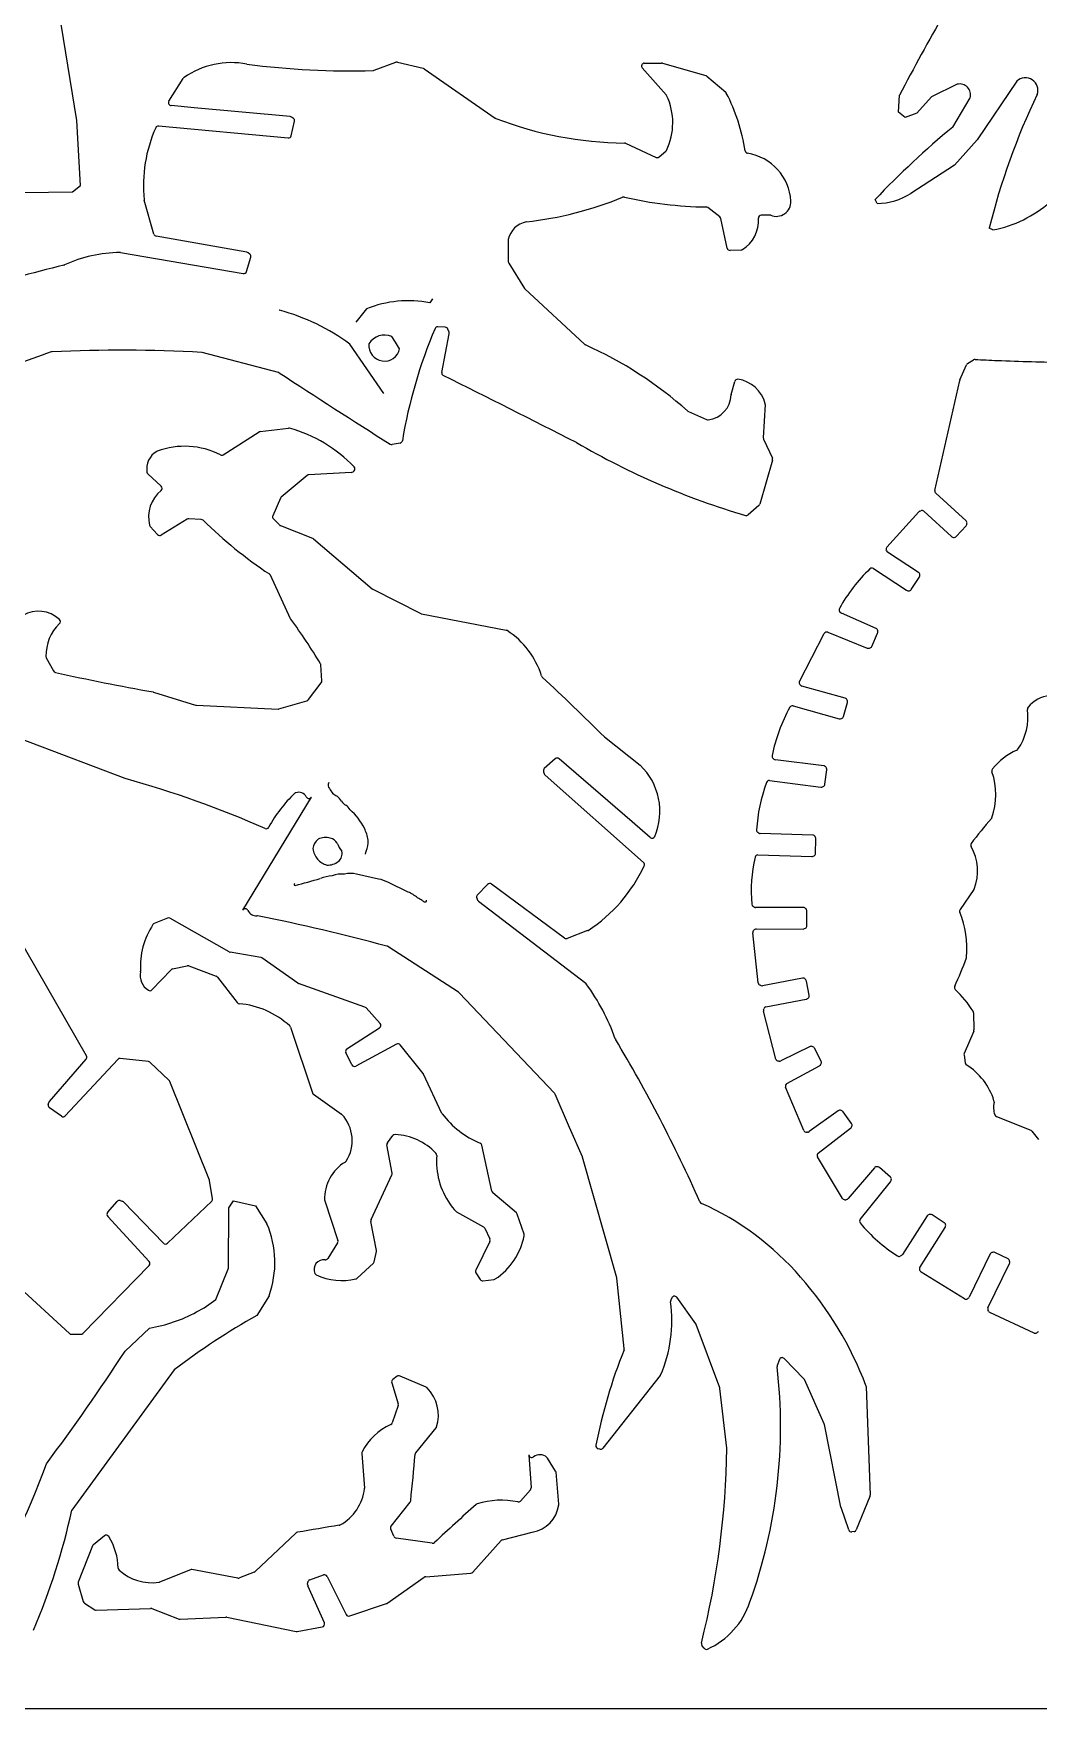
# Model space of a CAD drawing. Extents: x 0 to 821, y 0 to 548.
# Drawn here: x 156.1 to 296.6, y 0 to 234.2 of the extents above; entities that cross this region are included whole.
import ezdxf

# ---------------------------------------------------------------- set-up
doc = ezdxf.new("R2010")
doc.units = 0
doc.layers.add('WHITE', color=7, linetype='CONTINUOUS')

msp = doc.modelspace()

# ---------------------------------------------------------------- linework, layer by layer
at = {"layer": 'WHITE', "linetype": 'CONTINUOUS'}
for p, q in [((162.203925, 222.000281), (158.603925, 243.960281)), ((203.733925, 229.020281), (206.794169, 230.149639)), ((207.023925, 230.160281), (210.59412, 229.300037)), ((241.493925, 230.010281), (243.91399, 230.030002)), ((244.023925, 230.020281), (250.08407, 228.279803)), ((175.053925, 224.690281), (177.063924, 227.890281)), ((210.723925, 229.240281), (220.643514, 222.330351)), ((244.563925, 225.570281), (241.203685, 229.340042)), ((250.233925, 228.200281), (252.874324, 225.950081)), ((293.563739, 227.489689), (288.023925, 219.290281)), ((277.013925, 223.160281), (277.173925, 225.520281)), ((281.643925, 225.290281), (279.593925, 223.040281)), ((285.234225, 227.059962), (281.643925, 225.290281)), ((284.623671, 221.080207), (287.023925, 225.180281)), ((178.573925, 223.780281), (175.363529, 224.080062)), ((192.013925, 222.550281), (178.573925, 223.780281)), ((192.453925, 222.300281), (192.203461, 222.480452)), ((277.973925, 222.440281), (277.013925, 223.160281)), ((279.593925, 223.040281), (277.973925, 222.440281)), ((162.693925, 212.900281), (162.203925, 222.000281)), ((173.623925, 221.230281), (191.733998, 219.560053)), ((192.163925, 219.870281), (192.614287, 221.889787)), ((238.873925, 218.810281), (243.154212, 216.839794)), ((288.023925, 219.290281), (284.833925, 215.730281)), ((243.583925, 216.910281), (244.493911, 217.700463)), ((284.833925, 215.730281), (278.773925, 211.810281)), ((151.543925, 211.900281), (161.583925, 212.040281)), ((161.583925, 212.040281), (162.693925, 212.900281)), ((172.963925, 206.120281), (171.613548, 210.849599)), ((274.043425, 210.41004), (273.753925, 210.950281)), ((252.043925, 208.510281), (250.373664, 209.820253)), ((259.013925, 208.760281), (257.853447, 208.759841)), ((253.083925, 204.160281), (252.19415, 208.279602)), ((290.223511, 206.690028), (289.713925, 206.930281)), ((185.953925, 203.580281), (173.284295, 205.839706)), ((222.483925, 205.290281), (222.483617, 202.249743)), ((255.023925, 203.890281), (253.483708, 203.840256)), ((168.303925, 203.530281), (185.453598, 200.619836)), ((185.903925, 200.900281), (186.503632, 202.880001)), ((186.373925, 203.300281), (186.143948, 203.499586)), ((222.543925, 202.030281), (224.754287, 198.529725)), ((211.913925, 197.050281), (211.503925, 196.530281)), ((224.823925, 198.450281), (233.154335, 190.709929)), ((190.524113, 195.460217), (190.623925, 195.510281)), ((202.674157, 195.679535), (201.193925, 193.800281)), ((213.683925, 193.100281), (212.644016, 193.159699)), ((213.183925, 186.790281), (214.234417, 192.179872)), ((214.213925, 192.400281), (214.03387, 192.849605)), ((205.073925, 183.820281), (200.363925, 190.740281)), ((206.723925, 191.010281), (206.193925, 191.820281)), ((207.304224, 190.09955), (206.723925, 191.010281)), ((190.363925, 186.790281), (179.724218, 189.560457)), ((285.603586, 185.730094), (286.523925, 187.840281)), ((286.673777, 188.019903), (287.503925, 188.530281)), ((253.663925, 183.710281), (254.133613, 185.520067)), ((282.114134, 170.280452), (285.583925, 185.660281)), ((247.663925, 181.320281), (250.213926, 180.18028)), ((258.413925, 182.280281), (258.134276, 177.630389)), ((182.653428, 175.280154), (187.653925, 178.460281)), ((187.813444, 178.509819), (191.773925, 178.990281)), ((207.373925, 176.900281), (206.283829, 176.680162)), ((258.163925, 177.440281), (259.404128, 174.770438)), ((259.423925, 174.490281), (257.63438, 168.369835)), ((173.984018, 170.869862), (172.123925, 172.590281)), ((194.39395, 172.37954), (190.763925, 169.350281)), ((200.543622, 172.779788), (194.633925, 172.470281)), ((200.934014, 173.020367), (200.793925, 172.890281)), ((190.653425, 169.210099), (189.573925, 166.750281)), ((286.473587, 166.030016), (282.233925, 169.900281)), ((179.584393, 166.21966), (177.823925, 166.310281)), ((189.653607, 166.310039), (190.493925, 165.450281)), ((257.513925, 168.180281), (256.02405, 166.869772)), ((275.393599, 162.360333), (279.863925, 167.290281)), ((280.023803, 167.400008), (280.153925, 167.450281)), ((280.564216, 167.370029), (284.413925, 163.840281)), ((173.484004, 164.099857), (172.443925, 165.240281)), ((177.5935, 166.249909), (173.993925, 164.030281)), ((190.633682, 165.359794), (195.123925, 163.600281)), ((285.103661, 163.83962), (286.463925, 165.340281)), ((286.564151, 165.520489), (286.593925, 165.650281)), ((195.243505, 163.530276), (203.473925, 156.520281)), ((275.374078, 161.819513), (275.323925, 161.940281)), ((279.823925, 158.810281), (275.513925, 161.640281)), ((284.593924, 163.750281), (284.723925, 163.720281)), ((273.52362, 159.360256), (278.133925, 156.330281)), ((192.05431, 152.350355), (189.243925, 158.430281)), ((278.813428, 156.430084), (279.933925, 158.130281)), ((280.003508, 158.330378), (280.003925, 158.450281)), ((203.554323, 156.460482), (210.273925, 153.060281)), ((278.334022, 156.259697), (278.463925, 156.250281)), ((210.374405, 153.020488), (222.213925, 150.740281)), ((268.884302, 153.260133), (268.803925, 153.390281)), ((273.893924, 150.990281), (269.063925, 153.110281)), ((263.204047, 143.590183), (266.653925, 150.270281)), ((267.153992, 150.459786), (272.653925, 148.250281)), ((273.303925, 148.480282), (274.113925, 150.340281)), ((274.143475, 150.539948), (274.133925, 150.670281)), ((272.853806, 148.230093), (272.983925, 148.240281)), ((157.92437, 146.880188), (158.923925, 145.050281)), ((196.433708, 143.659578), (196.283925, 145.880281)), ((194.563545, 141.040009), (196.353925, 143.400281)), ((263.323747, 143.049988), (263.253925, 143.140281)), ((269.573925, 141.240281), (263.523925, 142.930281)), ((172.903617, 142.099742), (178.793925, 140.270281)), ((190.444392, 139.730162), (194.353925, 140.890281)), ((269.333924, 138.670282), (269.883925, 140.620281)), ((269.883925, 140.830281), (269.853925, 140.960281)), ((178.89422, 140.260251), (190.313925, 139.720281)), ((262.293875, 140.160086), (268.723925, 138.360281)), ((268.933921, 138.36028), (269.053925, 138.390281)), ((168.963308, 129.989851), (151.173925, 136.710281)), ((235.924077, 135.820148), (240.913925, 131.870281)), ((229.063926, 132.770282), (227.523925, 131.390281)), ((239.793925, 123.940281), (229.593925, 132.770281)), ((259.614339, 132.730245), (259.493925, 132.830281)), ((266.604287, 131.789581), (259.823925, 132.640281)), ((266.743925, 129.220281), (266.993925, 131.230281)), ((266.964125, 131.439881), (266.913925, 131.550281)), ((227.413479, 130.959532), (227.513925, 130.670281)), ((227.623829, 130.500157), (241.393925, 118.260281)), ((259.014202, 129.720053), (266.183925, 128.820281)), ((266.393923, 128.85028), (266.503925, 128.900281)), ((185.38378, 111.620232), (194.963925, 127.410281)), ((163.534112, 91.220038), (145.283925, 123.030281)), ((242.323829, 121.750493), (239.793925, 123.940281)), ((257.493433, 122.380164), (257.373925, 122.470281)), ((265.043521, 122.090294), (257.713925, 122.310281)), ((265.444042, 121.76981), (265.383925, 121.880281)), ((265.433938, 119.539682), (265.493925, 121.570281)), ((257.374003, 119.320341), (264.913925, 119.090281)), ((265.113452, 119.140162), (265.223925, 119.200281)), ((204.353925, 115.950281), (201.293924, 116.650281)), ((208.493925, 114.130281), (205.734084, 115.45961)), ((219.594272, 115.21046), (218.163925, 113.720281)), ((230.33345, 107.699686), (220.123925, 115.250281)), ((218.084276, 113.289798), (218.203925, 113.000281)), ((218.333751, 112.839573), (233.313925, 101.379981)), ((287.574408, 114.479854), (285.633925, 111.710281)), ((174.843508, 110.499532), (173.013925, 109.730281)), ((183.483605, 105.760395), (175.193925, 110.480281)), ((256.853806, 112.02981), (256.723925, 112.110281)), ((263.764302, 111.969823), (257.053925, 111.980281)), ((264.163897, 111.660372), (264.103925, 111.770281)), ((264.213878, 109.429563), (264.223925, 111.460281)), ((233.583925, 108.740281), (230.713925, 107.650281)), ((257.43382, 101.429985), (256.683925, 108.430281)), ((256.723843, 108.669793), (256.783925, 108.770281)), ((257.133454, 108.980398), (263.703925, 108.970281)), ((263.913518, 109.019994), (264.023925, 109.080281)), ((187.883931, 104.999966), (183.623925, 105.710281)), ((215.534101, 100.119987), (205.653925, 106.520281)), ((172.694216, 100.470017), (175.363925, 103.279981)), ((175.56404, 103.399951), (177.623925, 103.819981)), ((177.834273, 103.809998), (181.663925, 102.389981)), ((193.083924, 101.389981), (188.053925, 104.929981)), ((181.844108, 102.260049), (184.613925, 98.679981)), ((202.453607, 98.060027), (193.183925, 101.339981)), ((257.803803, 101.059982), (257.693925, 101.099981)), ((263.624033, 102.09998), (258.013925, 101.039981)), ((264.083535, 101.879991), (264.003925, 101.969981)), ((264.553514, 99.699958), (264.173925, 101.689981)), ((228.953925, 85.999981), (215.603925, 100.059981)), ((258.503587, 98.079989), (264.133925, 99.149981)), ((264.323636, 99.239971), (264.423925, 99.319981)), ((204.593488, 95.760006), (202.623925, 97.949981)), ((259.903753, 90.790031), (258.153925, 97.479981)), ((258.164001, 97.710019), (258.203925, 97.819981)), ((287.51365, 97.269998), (287.563925, 94.859981)), ((192.054071, 95.259963), (195.133925, 86.059981)), ((199.944263, 92.209978), (204.513925, 95.159981)), ((287.534341, 94.700031), (286.203925, 91.559981)), ((200.613887, 89.979974), (199.793925, 91.709981)), ((206.883922, 92.889979), (201.163925, 89.799981)), ((210.604205, 88.780031), (207.383925, 92.789981)), ((264.683894, 92.530043), (260.583925, 90.519981)), ((265.184022, 92.440041), (265.073925, 92.509981)), ((266.214049, 90.459975), (265.323925, 92.279981)), ((286.18415, 91.350037), (286.323925, 90.259981)), ((158.354087, 84.879953), (163.493925, 90.759981)), ((167.924064, 90.74999), (160.553925, 82.839981)), ((172.183924, 90.449981), (168.263925, 90.869981)), ((175.07387, 87.799956), (172.413925, 90.339981)), ((260.353982, 90.479964), (260.233925, 90.499981)), ((261.423987, 87.379989), (265.973925, 89.819981)), ((266.114418, 89.949995), (266.193925, 90.059981)), ((180.734101, 73.859975), (175.173925, 87.659981)), ((213.203521, 83.200046), (210.653925, 88.699981)), ((263.804281, 80.810004), (261.243925, 86.869981)), ((158.193562, 84.399974), (158.263925, 84.709981)), ((195.284124, 85.859981), (199.183925, 83.099981)), ((231.063925, 81.199981), (229.033925, 85.879981)), ((160.034306, 82.790024), (158.353925, 83.989981)), ((268.603966, 83.569986), (264.523925, 80.639981)), ((269.113631, 83.559957), (269.003925, 83.609981)), ((270.463834, 81.779969), (269.273925, 83.429981)), ((290.7139, 82.750018), (295.513925, 80.829981)), ((205.603885, 79.099977), (206.353925, 80.089981)), ((232.844062, 77.120035), (231.063925, 81.199981)), ((264.303559, 80.559985), (264.183925, 80.559981)), ((265.804137, 77.629999), (270.323925, 81.109981)), ((270.444364, 81.260032), (270.503925, 81.389981)), ((295.673654, 80.699963), (296.593925, 79.529981)), ((206.244309, 74.829957), (205.533925, 78.789981)), ((220.213441, 72.329976), (218.773925, 78.769981)), ((237.664302, 60.20996), (232.863925, 77.069981)), ((269.223589, 71.310036), (265.703925, 77.109981)), ((273.664298, 75.590018), (269.983925, 71.289981)), ((274.163503, 75.709959), (274.033925, 75.729981)), ((275.893624, 74.299988), (274.353925, 75.619981)), ((181.163494, 71.290042), (180.753925, 73.779981)), ((203.323541, 68.340006), (206.213925, 74.589981)), ((271.673923, 68.379978), (275.923925, 73.609981)), ((276.003725, 73.799981), (276.023925, 73.919981)), ((166.493938, 69.320025), (167.823925, 70.899981)), ((168.243604, 71.020003), (168.543925, 70.929981)), ((168.71384, 70.830037), (174.283925, 65.049981)), ((174.843833, 65.039993), (181.043925, 70.939981)), ((183.413925, 69.999981), (184.103925, 70.949981)), ((184.103925, 70.949981), (187.153925, 70.269981)), ((187.153925, 70.269981), (188.763925, 67.749981)), ((196.844203, 70.960044), (198.683925, 65.439981)), ((223.623798, 69.270044), (220.343925, 72.109981)), ((269.7744, 71.159951), (269.663925, 71.129981)), ((172.29374, 62.490002), (166.503925, 68.789981)), ((183.403925, 61.539981), (183.413925, 69.999981)), ((204.08401, 64.04005), (203.293925, 68.099981)), ((215.244142, 69.440006), (219.043925, 67.319981)), ((224.704242, 66.300029), (223.743925, 69.099981)), ((281.054421, 68.889977), (277.583925, 63.449981)), ((281.533829, 69.069964), (281.403925, 69.069981)), ((283.433492, 67.910046), (281.733925, 68.999981)), ((219.203441, 67.139974), (219.903925, 65.639981)), ((280.003565, 61.67005), (283.553925, 67.229981)), ((283.614401, 67.430039), (283.623925, 67.559981)), ((198.643653, 65.099962), (197.263925, 62.919981)), ((203.763693, 62.460024), (204.073925, 63.879981)), ((219.893768, 65.289954), (217.933925, 61.289981)), ((277.424384, 63.309983), (277.283925, 63.239981)), ((289.854079, 63.550052), (286.923925, 57.509981)), ((290.304397, 63.779962), (290.183925, 63.769981)), ((292.334219, 62.860029), (290.513925, 63.739981)), ((163.034245, 52.429958), (172.283925, 61.939981)), ((181.6135, 57.159945), (183.403925, 61.539981)), ((201.373953, 60.140019), (203.643925, 62.249981)), ((217.964363, 60.890039), (218.563925, 59.969981)), ((280.033511, 61.169956), (279.983925, 61.279981)), ((286.263899, 57.280035), (280.183925, 61.009981)), ((289.534044, 56.009954), (292.533925, 62.199981)), ((292.573568, 62.409958), (292.563925, 62.529981)), ((153.663925, 59.309981), (161.143925, 52.429981)), ((218.943882, 59.799956), (220.503925, 59.979981)), ((238.683487, 50.320016), (237.683925, 60.139981)), ((189.053705, 57.710036), (187.353925, 54.939981)), ((245.344231, 57.399985), (245.213925, 57.069981)), ((248.703925, 53.779981), (246.043925, 57.479981)), ((286.78402, 57.35002), (286.683925, 57.289981)), ((289.623562, 55.520045), (289.563925, 55.619981)), ((295.983795, 52.489969), (289.793925, 55.379981)), ((161.414158, 52.320022), (162.743925, 52.309981)), ((168.922851, 49.947727), (172.333925, 53.189981)), ((252.033925, 44.839981), (248.753925, 53.679981)), ((296.473972, 52.589993), (296.373925, 52.529981)), ((175.804543, 47.350299), (161.493925, 27.739981)), ((260.383575, 48.789959), (260.083925, 47.939981)), ((263.81416, 46.10004), (261.043925, 48.929981)), ((206.193531, 45.550042), (207.113925, 42.589981)), ((206.963868, 46.439977), (206.333925, 45.989981)), ((211.014309, 44.899957), (207.363925, 46.479981)), ((243.723946, 46.530017), (235.693925, 36.399981)), ((253.033924, 36.399981), (252.063925, 44.749981)), ((266.643925, 39.799981), (263.883925, 45.989981)), ((272.504101, 45.019975), (273.053925, 29.829981)), ((207.103509, 42.339998), (206.273925, 39.929981)), ((209.553756, 35.759958), (212.403925, 39.229981)), ((268.98354, 28.160002), (266.673925, 39.709981)), ((202.023443, 35.669956), (202.403925, 30.809981)), ((225.363646, 35.450013), (225.673925, 30.849981)), ((235.273924, 36.259981), (235.043925, 36.319981)), ((229.103924, 33.19998), (227.963925, 35.009981)), ((229.533925, 28.549981), (229.163925, 33.019981)), ((225.573925, 30.549981), (224.193925, 28.999981)), ((206.103572, 25.489995), (208.763925, 28.849981)), ((270.083673, 24.96004), (268.993925, 28.109981)), ((273.02442, 29.660027), (271.133925, 24.979981)), ((166.064018, 24.140034), (164.513925, 22.889981)), ((192.81344, 24.520031), (187.113925, 19.139981)), ((206.493816, 24.070039), (206.053925, 25.079981)), ((211.853927, 23.109981), (206.803925, 23.829981)), ((217.513917, 19.060032), (221.473925, 23.479981)), ((221.673806, 23.60001), (225.843925, 24.669981)), ((270.814084, 24.730041), (270.503925, 24.689981)), ((164.394125, 22.729982), (162.393925, 17.649981)), ((178.053432, 19.39999), (173.733925, 17.679981)), ((184.703436, 18.22999), (178.273925, 19.419981)), ((186.984276, 19.059959), (184.923925, 18.249981)), ((210.944388, 18.419951), (217.243925, 18.929981)), ((162.383711, 17.390012), (163.083925, 14.950001)), ((194.443932, 17.31999), (194.463925, 17.639981)), ((196.784378, 11.970005), (194.483925, 17.129981)), ((194.733648, 17.990022), (196.683925, 18.669981)), ((197.174313, 18.470031), (199.833925, 13.140001)), ((205.533925, 14.700001), (210.753925, 18.349981)), ((163.253598, 14.72), (164.683925, 13.810001)), ((200.323536, 12.94), (205.453925, 14.660001)), ((164.914353, 13.739996), (172.503925, 14.000001)), ((172.663848, 13.980005), (176.473925, 12.510001)), ((176.644074, 12.480005), (183.033925, 12.780001)), ((183.134331, 12.77), (192.853925, 10.760001)), ((193.003928, 10.760001), (196.493925, 11.410001)), ((249.844369, 8.419996), (249.553925, 8.810001)), ((0, 0), (820.574183, 0))]:
    msp.add_line(p, q, dxfattribs=at)
for centre, radius, start, end in [((500.408517, 110.415245), 251.163, 146.817081, 152.723298), ((183.742925, 218.702281), 11.3847, 78.798103, 125.243), ((200.311925, 340.347151), 111.406, -97.404519, -88.301391), ((206.926922, 229.769032), 0.403094, 76.07538, 109.228384), ((241.503233, 229.608288), 0.402101, 91.326549, 221.84437), ((243.933846, 229.628068), 0.402424, 77.065308, 92.828103), ((177.394551, 227.6707), 0.3969, 123.855865, 146.410527), ((203.578026, 229.3862), 0.397745, -84.778995, -66.923691), ((210.494925, 228.914281), 0.398306, 54.913724, 75.5791), ((249.977416, 227.897863), 0.396551, 49.695558, 74.397925), ((294.76573, 226.217735), 1.750043, -19.599798, 133.380098), ((244.253474, 225.317369), 0.40043, 22.422189, 39.168343), ((236.62378, 221.675983), 8.85398, -25.817857, 25.373772), ((252.609066, 225.65699), 0.395302, 26.00582, 47.853667), ((228.668712, 213.42761), 27.278285, 9.096578, 27.04391), ((285.594055, 225.610713), 1.493251, -16.75333, 103.943844), ((383.544306, 183.860991), 96.6247, 154.387152, 166.187137), ((175.393792, 224.479067), 0.400151, 148.140788, 265.662598), ((191.974134, 222.150135), 0.402119, 55.229128, 84.321156), ((191.221555, 212.908459), 19.72845, 155.817321, 185.785733), ((173.592925, 220.829281), 0.402116, 85.579443, 156.416), ((192.222968, 221.973485), 0.40017, -12.072958, 54.749983), ((220.848925, 222.671281), 0.398028, -121.069, -106.841551), ((239.347112, 270.70544), 51.8698, -111.029588, -90.69967), ((362.867746, 126.224959), 122.962, 129.518496, 136.446102), ((191.772804, 219.959292), 0.401121, -95.551756, -12.821085), ((238.722788, 218.435524), 0.404085, 68.036184, 91.286282), ((244.243535, 218.011773), 0.399502, -51.191477, -28.69209), ((243.314365, 217.208524), 0.402009, -113.477088, -47.892007), ((255.993902, 217.800428), 0.394588, -171.232432, -98.732959), ((254.805916, 210.298416), 7.200908, 3.437147, 80.987068), ((171.983925, 210.993281), 0.39727, -169.318836, -158.797), ((219.502823, 257.735049), 50.19788, -83.708085, -67.794679), ((238.625925, 210.890281), 0.399746, 77.2321, 112.342088), ((250.95196, 265.000045), 55.09618, -102.83329, -90.85008), ((273.960925, 219.379281), 8.969656, -89.473, -57.548404), ((250.121301, 209.510973), 0.399176, 50.786595, 88.098761), ((251.808786, 208.192896), 0.394998, 12.680213, 53.466587), ((257.853254, 208.35928), 0.400561, 89.972397, 184.204046), ((259.036925, 208.357281), 0.403646, 71.6013, 93.266439), ((259.927239, 210.662156), 2.06775, -111.651352, 1.884009), ((286.849925, 223.698281), 17.339655, -78.781, -49.008042), ((173.347864, 206.235483), 0.40085, -163.297913, -99.124834), ((225.633812, 204.689258), 3.21258, 101.301948, 167.775294), ((252.731593, 207.976075), 4.735416, -58.244203, 4.285258), ((222.88273, 205.279438), 0.398953, 166.951777, 178.442608), ((253.474969, 204.239062), 0.398901, -168.609495, -88.744655), ((255.014357, 204.289318), 0.399152, -88.626539, -58.343515), ((224.136782, -56.666048), 266.190773, 103.854839, 109.766528), ((160.336925, 202.178281), 0.402302, -81.846, -70.131011), ((168.285806, 185.030283), 18.50007, 90.160679, 114.978478), ((168.268925, 203.130281), 0.401528, 84.999355, 95.0006), ((185.89784, 203.184124), 0.400107, 52.040432, 81.942052), ((186.123048, 202.9927), 0.396919, -16.495115, 50.797831), ((222.885944, 202.242285), 0.402397, 178.938004, 211.793083), ((185.5161, 201.021253), 0.406254, -98.850036, -17.324079), ((208.573298, 180.700026), 16.09924, 79.51168, 111.495217), ((225.085546, 198.749851), 0.397729, -146.395373, -131.131431), ((182.881925, 166.911281), 29.554045, 53.734593, 75.014), ((275.31885, 166.033452), 68.5537, 156.916973, 170.6081), ((212.624143, 192.760319), 0.399874, 87.151443, 157.873501), ((213.662646, 192.700974), 0.399873, 21.820216, 86.94968), ((213.843815, 192.254713), 0.397707, -10.846687, 21.47024), ((168.395925, -17.590319), 207.475, 86.8923, 92.669188), ((205.177334, 190.521171), 2.168277, 173.398287, 348.787422), ((205.222925, 189.440281), 2.570455, 67.805366, 148.836), ((233.425574, 191.015592), 0.408657, -131.585309, -113.290627), ((209.897748, 138.877551), 56.792226, 48.466579, 65.70506), ((194.030925, 83.235681), 112.141, 108.406, 114.014), ((158.74534, 189.270197), 0.38953, 91.673381, 108.369273), ((179.593194, 189.187752), 0.395065, 70.63093, 82.645178), ((286.889925, 187.687281), 0.396693, 123.017, 157.313473), ((287.714925, 188.190281), 0.400151, 87.3387, 121.823252), ((305.581626, 551.481561), 363.330299, -92.815713, -92.325077), ((305.897925, 551.468281), 363.33, -92.375, -90.871), ((190.230898, 186.418077), 0.395261, 52.081275, 70.333007), ((940.102925, 1334.267281), 1370.69, -123.155, -122.383), ((213.570955, 186.719599), 0.393432, 169.650408, 243.346427), ((-769.139538, -1784.312319), 2202.034034, 62.957355, 63.500255), ((254.523575, 185.420325), 0.402516, 82.761811, 165.652785), ((253.986768, 181.307913), 4.549814, 13.89145, 82.580621), ((285.978519, 185.586827), 0.401373, 159.087489, 169.455098), ((250.003026, 183.779292), 3.65365, -83.391596, -2.344616), ((254.054704, 183.619328), 0.401224, 166.897878, 178.50127), ((247.823575, 181.690699), 0.403358, -131.895945, -113.316037), ((258.012834, 182.305897), 0.401908, -3.654289, 13.577135), ((187.848525, 178.115245), 0.39613, 95.080674, 119.423032), ((191.827374, 178.5897), 0.404131, 74.756013, 97.600113), ((186.562048, 159.797109), 19.9204, 43.781869, 74.356413), ((250.374481, 180.550039), 0.403113, -113.471248, -83.0158), ((174.801077, 173.28437), 2.84544, 120.343552, 189.392846), ((173.552143, 175.395033), 0.393142, 107.520543, 118.656884), ((177.261238, 165.440121), 11.0161, 63.052329, 110.3309), ((206.210371, 177.069958), 0.396657, -123.073574, -79.327629), ((207.292746, 177.289243), 0.397344, -78.211251, -9.964239), ((286.054925, 269.772281), 107.386, -120.209, -106.446), ((258.534857, 177.595496), 0.402098, 175.02183, 202.706743), ((182.435925, 175.620281), 0.403753, -116.864473, -57.402), ((200.663925, 173.305281), 0.392662, -46.53, 44.464335), ((259.03399, 174.603505), 0.406041, -16.191518, 24.275465), ((172.391833, 172.893779), 0.404828, -169.497331, -131.435944), ((194.64915, 172.067325), 0.403243, 92.163894, 129.262093), ((200.517699, 173.177266), 0.398323, -86.26847, -46.094454), ((177.003925, 166.560281), 4.790107, 129.239, 193.893151), ((173.714211, 170.574526), 0.400024, -49.515936, 47.586547), ((191.014614, 169.03903), 0.399652, 128.848905, 154.656524), ((282.502858, 170.193979), 0.398226, 167.458596, 227.520387), ((177.805612, 165.910249), 0.400451, 87.378978, 121.984092), ((189.93384, 166.588092), 0.394771, 155.742227, 224.776254), ((255.757514, 167.158395), 0.392867, -105.47242, -47.278271), ((257.246816, 168.483069), 0.403767, -48.582507, -16.286687), ((280.162925, 167.026281), 0.39887, 110.418, 138.557327), ((280.292642, 167.070537), 0.404287, 47.798752, 110.066836), ((172.744925, 165.508281), 0.40302, -165.906, -138.319236), ((173.78065, 164.370582), 0.40161, -137.615918, -57.923692), ((179.572623, 165.830574), 0.389264, 45.799961, 88.267323), ((224.749787, 211.971395), 64.1859, -134.396579, -123.745356), ((190.773811, 165.729395), 0.395273, -135.079092, -110.763383), ((286.177925, 165.617281), 0.398152, -44.08416, -14.069), ((286.201857, 165.73497), 0.40111, -12.189079, 47.355687), ((194.986594, 163.228562), 0.396276, 49.585503, 69.723425), ((275.683128, 162.096504), 0.391705, 137.659171, 203.504965), ((275.745568, 161.965194), 0.399033, -158.587162, -125.486488), ((284.677925, 164.143281), 0.401877, -131.065218, -102.065), ((284.809721, 164.111107), 0.400132, -102.381539, -42.725988), ((289.230925, 142.453281), 23.384597, 133.84, 150.973761), ((273.304158, 159.030126), 0.396421, 56.384943, 133.014957), ((188.881766, 158.261621), 0.399506, 24.971647, 57.853536), ((279.601925, 158.474281), 0.402716, -3.416588, 56.5467), ((279.605484, 158.356643), 0.39889, -34.574808, -3.775391), ((203.750704, 156.808458), 0.399566, -133.844226, -119.438351), ((278.361604, 156.656808), 0.398068, -124.887126, -93.973175), ((278.480179, 156.64827), 0.398321, -92.338734, -33.213795), ((156.839633, 149.110553), 4.28321, 46.935464, 120.534434), ((159.483925, 151.950281), 0.403031, -46.005, 45.91926), ((192.418925, 152.512281), 0.399023, -156.054, -144.464948), ((132.115779, 107.878563), 74.625285, 30.773273, 36.512404), ((210.46858, 153.405043), 0.395919, -119.449342, -103.760486), ((269.133285, 153.611951), 0.397009, 151.772847, 213.94182), ((269.216925, 153.476281), 0.396693, -146.983, -112.686527), ((164.032799, 147.21816), 6.160822, 133.860634, 181.374907), ((222.126925, 150.343281), 0.406421, 55.9998, 77.639394), ((215.893781, 140.820737), 11.7875, 17.522476, 56.765232), ((267.00766, 150.091386), 0.396399, 68.336556, 153.172855), ((273.733925, 150.620281), 0.403113, 7.125016, 66.6148), ((273.752701, 150.495761), 0.393265, -23.288383, 6.451303), ((272.79234, 148.621126), 0.395835, -110.467693, -81.066849), ((272.933925, 148.640281), 0.403113, -82.874984, -23.385), ((158.27591, 147.075582), 0.402193, -179.252472, -150.933636), ((195.88894, 145.866824), 0.395214, 1.951309, 29.261528), ((159.277122, 145.244923), 0.403279, -151.141405, -101.96692), ((223.288925, 428.969281), 291.258917, -102.712756, -99.972), ((196.034159, 143.640593), 0.4, -36.925805, 2.720441), ((227.511925, 144.493281), 0.3973, -161.879835, -132.333), ((-64.881999, -167.08235), 426.889, 45.198963, 46.818279), ((263.553925, 143.401281), 0.397644, 151.635, 221.023269), ((263.624519, 143.325723), 0.408037, -137.486737, -104.27248), ((172.796636, 141.717455), 0.396974, 74.366037, 81.908821), ((194.237159, 141.275352), 0.402385, -73.13107, -35.793739), ((269.463925, 140.850281), 0.405216, 15.751174, 74.2488), ((269.503925, 140.725281), 0.39424, -15.446316, 15.4463), ((298.75535, 136.870336), 4.778815, 97.349288, 139.094834), ((178.883925, 140.662281), 0.402199, -102.930551, -88.533), ((190.348925, 140.121281), 0.402525, -94.988237, -76.283), ((283.154653, 128.342616), 24.2856, 151.394588, 168.413565), ((262.181587, 139.77938), 0.39692, 73.566828, 151.306832), ((268.828925, 138.750281), 0.403887, -105.068488, -74.932), ((268.948925, 138.775281), 0.399061, -74.744881, -15.255), ((287.212027, 138.612428), 7.91421, -34.762297, 7.75344), ((295.453821, 139.740157), 0.404416, 140.104295, 188.534857), ((297.461562, 125.426114), 9.399273, 114.634528, 140.927821), ((293.395925, 134.339281), 0.39785, -68.198, -36.980183), ((227.794129, 131.091466), 0.402866, 132.121592, 199.116333), ((229.328925, 132.470281), 0.400281, 48.544766, 131.455), ((234.78379, 125.421969), 8.89715, -23.316811, 46.449014), ((259.755925, 133.134281), 0.401323, 167.626, 229.243852), ((259.871925, 133.041281), 0.403863, -129.63, -96.82587), ((266.546925, 131.395281), 0.398389, 22.89644, 81.7228), ((266.603988, 131.28176), 0.39332, -7.520657, 23.704208), ((290.474925, 131.093281), 0.40319, 140.366336, 199.262), ((131.060056, -7.082126), 142.215975, 66.180765, 74.542771), ((197.913925, 129.065281), 0.619495, 143.892, 227.252), ((227.889006, 130.79203), 0.394346, -162.016827, -132.25621), ((280.013268, 121.506512), 22.8573, 159.638271, 176.706264), ((258.963092, 129.319259), 0.404039, 82.732758, 159.672607), ((266.233925, 129.220281), 0.403113, -97.125016, -66.615), ((266.343925, 129.270281), 0.403113, -66.614779, -7.125), ((280.964204, 127.760069), 9.6748, -19.502955, 19.316139), ((205.363284, 114.378618), 18.585856, 133.142049, 151.66544), ((192.933691, 127.645539), 0.406042, 108.650561, 133.517602), ((193.168748, 126.842609), 1.242445, 28.222006, 107.07968), ((194.619091, 127.609952), 0.398471, -153.176911, -30.072449), ((199.56864, 129.595879), 2.297339, -154.596882, -115.381197), ((197.110492, 125.63403), 2.39352, 29.97649, 52.005408), ((200.677267, 127.795752), 1.778522, -147.109026, -120.915207), ((198.916426, 124.827364), 1.67287, 28.68047, 59.577637), ((195.233925, 119.600281), 7.929938, 25.7881, 49.499586), ((326.896014, 91.571528), 49.383783, 138.335984, 143.508631), ((289.710406, 124.670803), 0.399128, -42.734001, -20.644287), ((188.651091, 123.38921), 0.400671, -113.032787, -28.208214), ((196.490765, 120.219155), 6.52896, 10.329501, 25.696315), ((242.58333, 122.059941), 0.403855, -129.98311, -23.277498), ((257.59195, 122.803896), 0.39854, 177.716543, 236.834498), ((257.719739, 122.711408), 0.401169, -124.340894, -90.830457), ((265.032115, 121.690926), 0.399531, 28.290503, 88.364104), ((265.094928, 121.576531), 0.399045, -0.897537, 28.970076), ((197.275409, 119.963834), 2.09642, 130.849633, 173.268236), ((197.823835, 120.471183), 2.64337, -174.320383, -138.510624), ((196.999637, 118.679339), 3.072222, 78.474266, 110.889372), ((197.194385, 120.148513), 1.59707, 30.96398, 74.786163), ((204.669925, 123.744281), 6.706765, -155.567, -144.298653), ((197.954441, 119.493931), 1.312987, -54.139175, 14.85193), ((203.368684, 119.396876), 0.86669, 149.254579, 176.481295), ((200.115925, 121.111281), 2.811818, -26.882, 5.68577), ((265.035465, 119.551571), 0.39865, -61.787447, -1.708997), ((287.513925, 120.701281), 0.399184, 143.245463, 208.692), ((281.064018, 117.045527), 7.01482, -20.755153, 29.592691), ((197.832925, 120.464281), 2.64563, -138.753, -105.099), ((197.299168, 120.098263), 2.193789, -94.061956, -49.510541), ((221.597398, 127.173591), 21.9985, -56.735476, -25.248525), ((241.124834, 117.957079), 0.40539, -24.303766, 48.410968), ((277.862771, 114.272603), 21.4192, 167.222142, 184.961202), ((257.364037, 118.920278), 0.400187, 88.572977, 167.055478), ((264.920175, 119.489277), 0.399045, -90.897537, -61.030224), ((192.684925, 115.206281), 0.137791, 116.314, 277.892), ((-201.337075, 1582.087281), 1519.02, -74.965, -74.828), ((198.461925, 110.209281), 6.2265, 95.2294, 111.06), ((199.338597, 112.332181), 4.32587, 86.612096, 109.502435), ((200.443581, 112.610353), 4.12845, 78.113622, 101.872196), ((203.849529, 112.345125), 3.64027, 58.822136, 82.035481), ((219.881643, 114.930493), 0.401203, 52.851261, 135.747758), ((206.546738, 109.466595), 5.05386, 49.865458, 67.338437), ((207.228579, 107.738735), 6.15645, 58.183019, 65.267), ((210.969217, 113.386934), 0.647063, -139.894171, -100.274928), ((210.880658, 112.946317), 0.197901, -97.800124, 21.994466), ((218.455368, 113.443748), 0.401759, 136.503786, 202.531307), ((218.570294, 113.163454), 0.401064, -155.992758, -126.1421), ((256.919925, 112.456281), 0.397658, -174.802, -119.530425), ((287.264214, 114.726141), 0.396078, -38.448668, -24.856708), ((174.998876, 110.128751), 0.402016, 60.975925, 112.735051), ((185.722925, 111.410281), 0.398969, 25.182016, 148.24), ((187.321794, 112.171555), 1.37189, -154.458328, -88.249337), ((187.364925, 110.401281), 0.399098, 77.081723, 90.1751), ((139.168208, -136.875798), 252.329183, 74.751184, 78.967785), ((257.047097, 112.381737), 0.401514, -118.777137, -89.025627), ((263.756925, 111.568281), 0.401513, 30.205078, 88.9474), ((263.826925, 111.450281), 0.397126, 1.442914, 31.9422), ((285.963789, 111.483083), 0.400536, 145.442438, 202.445319), ((271.982925, 106.034281), 14.60468, -3.904, 21.260884), ((181.564925, 103.754681), 10.501647, 146.242127, 183.574), ((173.154925, 109.363281), 0.393154, 111.016585, 144.733), ((233.445807, 109.120969), 0.404969, -70.058583, -57.450772), ((257.085041, 108.486511), 0.405039, 153.095518, 187.979951), ((257.135459, 108.581283), 0.39912, 90.287862, 151.735931), ((263.719509, 109.371258), 0.40128, -92.225789, -61.087493), ((263.810502, 109.422641), 0.403435, -58.061206, 0.983083), ((183.683925, 106.100281), 0.394588, -120.514, -98.746162), ((205.445909, 106.184045), 0.39538, 58.25659, 77.181555), ((230.56856, 108.020548), 0.39778, -126.231855, -68.565345), ((170.684628, 103.08808), 0.3992, -12.750559, 1.715317), ((175.659739, 103.013435), 0.398187, 103.906472, 137.979295), ((177.710925, 103.429681), 0.399879, 72.0305, 102.566107), ((187.822925, 104.610381), 0.394341, 54.141407, 81.1002), ((232.041709, 125.308325), 58.1819, -24.739554, -20.513267), ((286.151178, 105.043082), 0.402469, -17.810917, -0.449073), ((173.561827, 102.533059), 2.531279, 169.370446, 237.007425), ((181.534066, 102.019998), 0.39211, 37.748883, 70.659597), ((193.311925, 101.720981), 0.401927, -124.56, -108.570186), ((233.073925, 101.059981), 0.4, 36.8699, 53.130102), ((208.412192, 83.203537), 30.8475, 19.755068, 35.919086), ((257.834925, 101.478581), 0.404004, -173.092, -110.426575), ((257.945925, 101.439781), 0.405542, -110.516, -80.347219), ((263.701925, 101.707281), 0.400269, 41.018949, 101.219), ((263.783054, 101.620546), 0.39699, 10.073061, 40.808427), ((285.244782, 100.791873), 0.398161, 155.09566, 225.058249), ((172.403545, 100.740234), 0.396872, -123.678126, -42.911445), ((184.927047, 98.928126), 0.399527, -141.603663, -94.783367), ((183.803925, 86.485481), 12.093713, 47.6975, 84.829864), ((215.307525, 99.785712), 0.403827, 42.779124, 55.87004), ((264.064925, 99.540581), 0.396648, -79.981979, -49.284), ((264.154702, 99.623884), 0.406002, -48.46285, 10.799516), ((273.228727, 88.356228), 16.8944, 32.646647, 46.004893), ((202.327205, 97.677574), 0.402799, 42.553823, 71.711126), ((258.543925, 97.578281), 0.402198, 160.876, 194.146806), ((258.581288, 97.687752), 0.399859, 101.205035, 160.68951), ((287.113907, 97.259763), 0.399874, 1.466692, 31.722866), ((191.672144, 95.13262), 0.402597, 18.439586, 47.617352), ((204.303707, 95.493143), 0.39394, -57.749044, 42.64223), ((287.162528, 94.851511), 0.401486, -22.166451, 1.208831), ((200.161661, 91.872011), 0.40185, 122.751219, 203.779012), ((207.073925, 92.539981), 0.398246, 38.884496, 118.496), ((237.830925, 93.754281), 0.40621, -162.183195, -151.423), ((49.864018, -18.347398), 218.451, 24.093461, 30.815603), ((264.860925, 92.169681), 0.401464, 57.956797, 116.163), ((264.960827, 92.103782), 0.403591, 25.885693, 56.425449), ((286.576056, 91.419026), 0.397932, 159.254469, 189.983726), ((163.193996, 91.017964), 0.395616, -40.700519, 30.71591), ((168.210925, 90.478881), 0.394675, 82.282563, 136.617), ((172.133925, 90.049981), 0.403113, 46.005086, 82.875), ((200.976925, 90.158981), 0.404784, -153.753, -62.485382), ((260.283925, 90.889881), 0.393093, -165.284, -97.307613), ((260.402925, 90.879781), 0.402762, -96.979, -63.294986), ((265.782347, 90.167914), 0.397189, -61.162148, -33.274534), ((265.853992, 90.277587), 0.403616, -32.625171, 26.86462), ((286.719882, 90.316876), 0.400024, -171.823186, -122.636114), ((281.648759, 82.23641), 9.13992, 17.337021, 57.911478), ((174.807925, 87.504281), 0.397742, 23.045378, 48.0302), ((210.293427, 88.531542), 0.397907, 25.043797, 38.644767), ((261.615925, 87.025481), 0.403193, 118.432, 202.685452), ((158.584974, 84.316711), 0.40017, 167.99065, 234.733732), ((158.650691, 84.61372), 0.398565, 138.088599, 166.023791), ((195.509824, 86.18588), 0.396423, -161.482817, -124.704413), ((228.663925, 85.719981), 0.403113, 23.385221, 43.9949), ((293.464038, 84.042675), 3.160442, 167.067239, 199.45476), ((289.993795, 84.836096), 0.399361, -12.449014, 18.079373), ((160.265722, 83.110327), 0.395155, -125.84784, -43.168959), ((198.961398, 82.773617), 0.395008, 44.411852, 55.712492), ((195.253645, 79.383331), 5.41888, -31.897404, 42.582861), ((213.553271, 83.398636), 0.402198, -150.411854, -138.079221), ((223.421925, 90.843881), 12.762825, -142.814, -112.470188), ((268.837925, 83.250381), 0.396066, 65.220818, 126.205), ((268.949223, 83.193371), 0.401765, 36.080712, 65.844502), ((290.861987, 83.121901), 0.400283, -160.768018, -111.712841), ((206.674371, 79.850159), 0.40025, 87.268732, 143.188855), ((206.246925, 71.768581), 8.49312, 43.734, 86.986333), ((264.174925, 80.959581), 0.399701, -158.023, -88.709773), ((264.28432, 80.9565), 0.396982, -87.222193, -52.874391), ((270.082311, 81.427275), 0.398814, -52.711453, -24.793678), ((270.133925, 81.549081), 0.402757, -23.267705, 34.9864), ((295.352777, 80.468885), 0.395422, 35.759421, 65.950096), ((205.924925, 78.864581), 0.398053, 143.75, 190.801804), ((212.092925, 77.362281), 0.402154, -4.606, 43.682508), ((222.781925, 76.478581), 10.323356, 175.269211, 214.982108), ((218.381925, 78.682481), 0.401647, 12.582962, 66.2122), ((266.044769, 77.313962), 0.397219, 127.285711, 210.898791), ((202.701925, 71.316281), 5.883104, 120.410763, 182.399), ((199.514436, 76.730296), 0.399625, -58.38506, -31.751955), ((232.479583, 76.946437), 0.403709, 17.819603, 25.468067), ((273.972925, 75.333281), 0.401363, 81.258179, 140.244), ((274.091364, 75.310807), 0.405619, 49.661063, 79.755492), ((180.362808, 73.72551), 0.394891, 7.928598, 19.907991), ((205.854185, 74.75744), 0.396807, -24.962073, 10.530072), ((275.630858, 73.997546), 0.400646, -11.162945, 49.015481), ((275.598727, 73.858323), 0.409178, -37.367707, -8.197263), ((168.125192, 70.640297), 0.397741, 72.679921, 139.239671), ((168.431925, 70.545281), 0.400672, 45.2872, 73.767823), ((180.772625, 71.228099), 0.395747, -46.722066, 9.005137), ((197.224888, 71.086965), 0.401285, -177.58045, -161.561548), ((222.823925, 76.418881), 10.3238, -145.423, -138.068), ((220.606813, 72.4146), 0.402372, -167.859412, -130.79446), ((249.652671, 70.981499), 0.398814, -157.680273, -114.9814), ((233.31556, 34.468705), 39.6023, 40.712791, 65.903396), ((269.565999, 71.518959), 0.401115, -148.610426, -75.869384), ((269.679294, 71.547026), 0.398588, -76.19563, -40.15745), ((166.803925, 69.060781), 0.404144, 140.094, 222.071514), ((203.684195, 68.173665), 0.397165, 155.239841, 190.691763), ((215.442168, 69.791814), 0.403712, -137.682639, -119.374321), ((223.368925, 68.962781), 0.39931, 20.095889, 50.3245), ((271.984156, 68.130267), 0.398246, 141.168965, 218.920173), ((281.387925, 68.671781), 0.398521, 87.699047, 146.805), ((281.506925, 68.672381), 0.398561, 55.281207, 86.1287), ((283.22791, 67.571381), 0.396179, -1.648942, 58.740726), ((176.184017, 62.362736), 13.6849, -19.876136, 23.182643), ((218.837743, 66.976586), 0.400538, 24.07429, 59.01852), ((219.534014, 65.475554), 0.404809, -27.28953, 23.965373), ((215.500622, 67.880781), 9.385389, -56.549488, -10.999448), ((224.3242, 66.177909), 0.399181, -12.714486, 17.81392), ((288.302547, 81.471419), 21.4761, -140.738624, -122.057331), ((283.212319, 67.442417), 0.402273, -31.876457, -1.763174), ((174.568925, 65.330081), 0.399601, -135.496801, -46.539), ((198.304107, 65.312572), 0.400618, -32.053081, 18.543908), ((203.684925, 63.984681), 0.402844, -15.064262, 7.89887), ((277.121063, 63.599389), 0.394586, -123.421164, -65.62298), ((277.247248, 63.672751), 0.403705, -63.974206, -33.491617), ((290.212925, 63.369281), 0.401748, 94.13947, 153.263), ((290.336589, 63.379646), 0.401608, 63.796259, 94.597535), ((172.003821, 62.220077), 0.396121, -44.999289, 42.954652), ((196.712797, 61.378097), 1.372589, 82.855191, 203.534747), ((196.928337, 63.137334), 0.399827, -96.436476, -32.930364), ((203.370681, 62.544955), 0.402085, -47.190095, -12.194199), ((218.29411, 61.116264), 0.399888, 154.252073, 214.452315), ((280.344108, 61.457374), 0.401498, 148.014406, 206.220654), ((280.38972, 61.354177), 0.401027, -152.653326, -120.875291), ((292.165897, 62.497921), 0.399317, 4.604967, 65.06912), ((292.174659, 62.376541), 0.400307, -26.171669, 4.788597), ((195.823396, 60.989595), 0.402041, -156.61386, -116.57301), ((199.23763, 68.141822), 8.327337, -115.569173, -76.341259), ((201.109925, 60.433181), 0.394581, -76.201629, -47.993), ((218.890925, 60.191281), 0.394845, -145.911493, -82.293), ((220.440925, 60.374581), 0.399597, -80.928978, -54.321), ((237.293555, 60.068262), 0.396903, 10.410327, 20.916695), ((226.642033, 27.842793), 48.9872, 20.676759, 41.495798), ((168.970925, 73.861881), 20.9473, -61.632, -52.876), ((226.103925, 54.270181), 19.254959, -23.41, 7.729733), ((245.583925, 56.909981), 0.403113, 156.614779, 187.125), ((245.715749, 57.250431), 0.40049, 34.971715, 158.072861), ((286.465925, 57.620081), 0.395588, -120.715, -56.558991), ((286.560925, 57.686481), 0.403635, -56.453, -25.930221), ((168.980134, 73.868752), 20.948974, -80.787687, -61.663092), ((235.422925, -30.791119), 98.28759, 119.279132, 127.342), ((289.893925, 55.841481), 0.397445, 154.914, 213.869991), ((289.953925, 55.747981), 0.401278, -145.396, -113.498566), ((161.41872, 52.718276), 0.39828, -133.62667, -90.656261), ((162.747925, 52.711481), 0.40152, -90.570798, -44.516), ((248.368925, 53.549981), 0.406356, 18.657888, 34.4722), ((296.143925, 52.849981), 0.394081, -113.979, -54.293309), ((296.238925, 52.913781), 0.400069, -54.023, -24.168975), ((-95.245642, 222.542585), 315.553447, -36.643317, -33.15865), ((307.54361, 22.645399), 74.161, 158.246429, 169.004686), ((238.291802, 50.264842), 0.395551, -19.838882, 8.018119), ((188.033324, 39.433692), 72.5106, -19.784933, 6.593733), ((260.464187, 47.80743), 0.402702, 160.782647, 186.767598), ((260.75813, 48.65067), 0.399616, 44.342593, 159.600987), ((206.573682, 45.671098), 0.398961, 126.938363, 197.663618), ((207.197925, 46.119381), 0.396974, 65.28131, 126.132), ((210.857837, 44.537939), 0.394386, 45.661625, 66.625009), ((207.31388, 40.98804), 5.410481, -17.512107, 45.092721), ((243.405925, 46.765581), 0.395673, -36.528, -21.57978), ((251.673925, 44.669981), 0.398121, 11.592175, 25.2777), ((263.515632, 45.833667), 0.400091, 22.997707, 41.742133), ((272.107999, 44.983859), 0.397745, 5.209734, 23.105957), ((206.724159, 42.481012), 0.404712, -20.391276, 15.619684), ((205.896925, 40.063281), 0.399872, -65.318, -19.472622), ((209.495925, 32.101981), 8.337154, 114.308833, 153.054), ((212.093489, 39.480041), 0.398623, -38.852003, -17.528169), ((266.283925, 39.629981), 0.398121, 11.592175, 25.2777), ((202.423623, 35.70187), 0.40145, 153.660105, 184.559649), ((-67.486939, 58.321338), 277.886435, -6.046512, -4.701966), ((209.862296, 35.505931), 0.399658, 140.534595, 174.788057), ((225.758915, 35.482201), 0.396577, -175.34456, -51.926546), ((226.901925, 34.030081), 1.4515, 46.907295, 128.244), ((235.141925, 36.713281), 0.405326, 169.083, 256.008326), ((235.376925, 36.650981), 0.404339, -104.758, -38.372115), ((134.953773, 37.933057), 118.091197, -14.10714, -0.767644), ((252.633747, 36.371806), 0.401168, -2.983018, 4.027236), ((61.913927, 68.86956), 102.093163, -32.629813, -19.845597), ((227.632489, 34.789629), 0.398, 33.617618, 49.00752), ((228.764925, 32.986981), 0.400362, 4.727988, 32.1419), ((195.722206, 31.547538), 6.73155, -60.825742, -6.975906), ((202.003925, 30.769981), 0.401995, -5.711, 5.710593), ((225.281925, 30.813981), 0.39365, -42.117, 5.247139), ((208.460581, 29.105974), 0.396926, -40.161181, -8.112823), ((510.731925, -298.285719), 438.744911, 131.854447, 132.88), ((218.257925, 28.222681), 0.397339, 108.238974, 133.68), ((221.508925, 17.879781), 11.239085, 78.166749, 107.477), ((223.899174, 29.271626), 0.400836, -102.318438, -42.664006), ((225.210925, 28.976581), 4.352872, -81.638327, -6.683), ((229.143768, 28.508418), 0.392365, -5.617914, 6.080749), ((269.378534, 28.215912), 0.398931, -171.943548, -164.601121), ((272.654475, 29.811788), 0.399864, -22.304736, 2.607632), ((70.732125, 47.485781), 92.88488, -23.156, -12.2738), ((166.315024, 23.82972), 0.399123, 31.794001, 128.968596), ((159.271919, 19.42804), 8.704548, 1.329466, 31.994232), ((193.099386, 24.232652), 0.405404, 100.635526, 134.856889), ((505.904515, -1789.728136), 1841.139123, 99.599572, 99.784228), ((198.822925, 26.025981), 0.399264, -82.707, -63.091681), ((206.424144, 25.243165), 0.404588, 142.40486, 203.786826), ((206.864925, 24.229181), 0.403834, -156.789, -98.687913), ((221.76811, 23.216526), 0.394909, 103.81564, 138.154271), ((270.463925, 25.089881), 0.401896, -161.147, -84.287988), ((270.765785, 25.121463), 0.394391, -82.965542, -21.022672), ((164.763126, 22.578541), 0.398868, 128.665366, 157.686328), ((211.904336, 23.507056), 0.400262, -97.234996, -46.22368), ((168.375931, 19.635539), 0.401846, -179.209992, -132.647696), ((172.698925, 24.478381), 6.893481, -131.806, -82.120735), ((178.198925, 19.019581), 0.407364, 79.390713, 110.93), ((186.842288, 19.43504), 0.401057, -69.265745, -47.366797), ((217.216925, 19.331481), 0.402407, -86.152776, -42.427), ((162.763801, 17.505264), 0.397179, 158.63165, 196.86842), ((173.562925, 18.042981), 0.401261, -78.354, -64.776077), ((184.77927, 18.619514), 0.396837, -101.016775, -68.621993), ((194.842925, 17.304781), 0.399294, 177.817, 205.961825), ((194.864211, 17.610479), 0.401372, 108.983217, 175.784847), ((196.814925, 18.289781), 0.402136, 26.6359, 109.011672), ((210.983336, 18.019723), 0.402119, 95.55821, 124.785509), ((163.467049, 15.055049), 0.397265, -164.666949, -122.500044), ((205.315925, 15.036001), 0.400525, -69.845789, -57.024), ((245.734925, 18.401281), 11.098897, -65.522, -18.445602), ((164.909582, 14.138536), 0.398569, -124.483543, -89.314123), ((172.534925, 13.598621), 0.402575, 71.3227, 94.416389), ((176.626925, 12.879501), 0.399924, -112.493129, -87.542), ((183.044925, 12.380941), 0.399212, 77.0581, 91.578946), ((196.424925, 11.801061), 0.397101, -79.993525, 25.1737), ((200.193081, 13.319938), 0.40171, -153.389186, -71.04967), ((192.928925, 11.150001), 0.397146, -100.885527, -79.114), ((249.873021, 9.053349), 0.401299, 166.064101, 217.329724), ((250.162773, 8.660552), 0.399059, -142.92886, -64.641035)]:
    msp.add_arc(centre, radius, start, end, dxfattribs=at)

doc.saveas('drawing.dxf')
